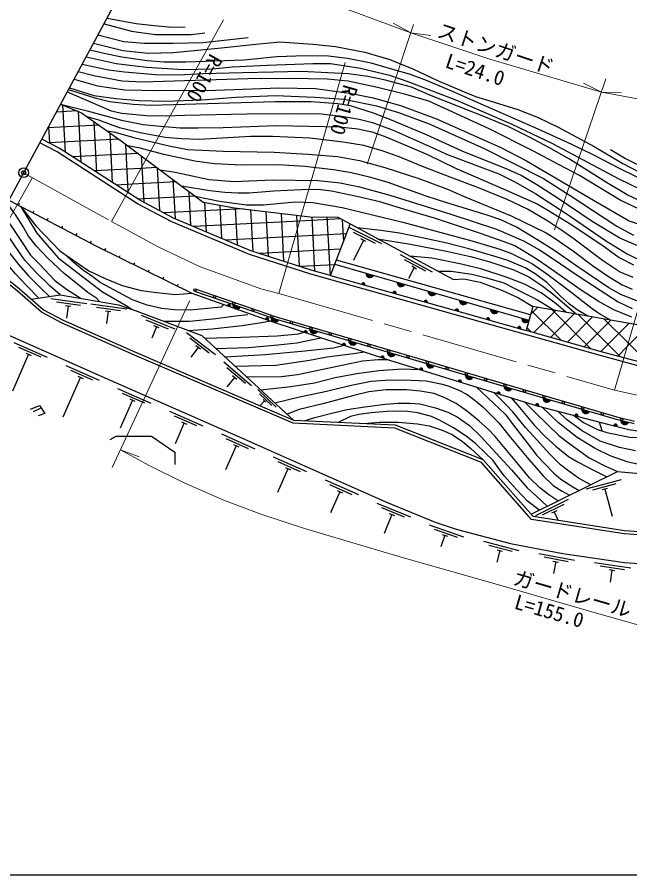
# Model space of a CAD drawing. Units: millimetres at full size, sheet at 1:1000; details may follow other scales. Extents: x 40000 to 680000, y 20000 to 380000.
# Drawn here: x 78174 to 153836, y 205000 to 310844 of the extents above; entities that cross this region are included whole.
import ezdxf
from ezdxf.enums import TextEntityAlignment as Align

# ---------------------------------------------------------------- set-up
doc = ezdxf.new("R2010")
doc.units = ezdxf.units.MM
doc.header["$LTSCALE"] = 1000
doc.header["$PDMODE"] = 32
doc.header["$PDSIZE"] = 500
doc.linetypes.add('CHAIN', pattern=[18.5, 12, -1.5, 3.5, -1.5])
for name, color, linetype, lineweight in [('M-BGD', 7, 'Continuous', 25), ('M-BMK', 2, 'CHAIN', 13), ('M-BMK-OTRS', 5, 'Continuous', 25), ('M-BMK-SRVR', 3, 'Continuous', 25), ('M-STR-HTXT', 7, 'Continuous', 13), ('M-TTL-BAND', 7, 'Continuous', 25)]:
    doc.layers.add(name, color=color, linetype=linetype, lineweight=lineweight)
doc.layers.add('M-OTRS', color=6, linetype='Continuous')
doc.styles.add('ＭＳ ゴシック', font='')
doc.styles.get('ＭＳ ゴシック').set_extended_font_data('MS Gothic')

msp = doc.modelspace()

# ---------------------------------------------------------------- hatches: boundary and pattern name
at = {"layer": 'M-BGD'}
for points in [[(122197, 278970), (121245, 279244, 0.82183)], [(121109, 277775), (120722, 277884, -0.4608), (120979, 278056, -0.4608)], [(126040, 277862), (125088, 278137, 0.82183)], [(124961, 276697), (124574, 276805, -0.4608), (124831, 276978, -0.4608)], [(129884, 276755), (128932, 277029, 0.82183)], [(104509, 275090), (104130, 275223, -0.4608), (104397, 275378, -0.4608)], [(105740, 275081), (104803, 275404, 0.82183)], [(128813, 275619), (128426, 275727, -0.4608), (128683, 275899, -0.4608)], [(132776, 275922), (133728, 275647, -0.82183)], [(132278, 274649), (132665, 274541, 0.4608), (132535, 274821, 0.4608)], [(136619, 274814), (137571, 274540, -0.82183)], [(109227, 273436), (108848, 273569, -0.4608), (109116, 273724, -0.4608)], [(110467, 273452), (109530, 273774, 0.82183)], [(136128, 273565), (136515, 273456, 0.4608), (136386, 273737, 0.4608)], [(140463, 273706), (141415, 273432, -0.82183)], [(113591, 271984), (113972, 271858, 0.4608), (113855, 272144, 0.4608)], [(114319, 272339), (115270, 272060, -0.82183)], [(139978, 272480), (140365, 272371, 0.4608), (140235, 272651, 0.4608)], [(118338, 270414), (118719, 270287, 0.4608), (118602, 270574, 0.4608)], [(119116, 270928), (120067, 270649, -0.82183)], [(123466, 268717), (123084, 268843, -0.4608), (123349, 269003, -0.4608)], [(124863, 269238), (123913, 269517, 0.82183)], [(128710, 268106), (129660, 267827, -0.82183)], [(128241, 267234), (127857, 267352, -0.4608), (128118, 267517, -0.4608)], [(132636, 265883), (133020, 265765, 0.4608), (132897, 266048, 0.4608)], [(133507, 266698), (134458, 266419, -0.82183)], [(138305, 265290), (139256, 265011, -0.82183)], [(137415, 264414), (137799, 264296, 0.4608), (137676, 264579, 0.4608)], [(143102, 263882), (144053, 263603, -0.82183)], [(142195, 262945), (142579, 262827, 0.4608), (142456, 263110, 0.4608)], [(147032, 261680), (147421, 261579, 0.4608), (147285, 261857, 0.4608)], [(147901, 262475), (148851, 262197, -0.82183)], [(152261, 260324), (151872, 260424, -0.4608), (152125, 260602, -0.4608)], [(153669, 260863), (152706, 261096, 0.82183)]]:
    msp.add_hatch(color=256, dxfattribs=at).paths.add_polyline_path(points)

# ---------------------------------------------------------------- linework, layer by layer
for p, q in [((83789, 300000), (84093, 294192)), ((85601, 299265), (83021, 299130)), ((85707, 299222), (86037, 292941)), ((88273, 297528), (81978, 297198)), ((87651, 297969), (87980, 291691)), ((82051, 297334), (82158, 295287)), ((89601, 296586), (89923, 290440)), ((90739, 295779), (82083, 295326)), ((91552, 295182), (91859, 289320)), ((93098, 294025), (85011, 293602)), ((93506, 293720), (93575, 292404)), ((93442, 292166), (87708, 291865)), ((95444, 292271), (93442, 292166)), ((93575, 292404), (93806, 287998)), ((95460, 292259), (95737, 286977)), ((92366, 290232), (90406, 290129)), ((97793, 290516), (92366, 290232)), ((97414, 290798), (97667, 285977)), ((91859, 289320), (91866, 289189)), ((99368, 289347), (99587, 285165)), ((100155, 288762), (93103, 288393)), ((101317, 287989), (101507, 284353)), ((78438, 287836), (78332, 287635)), ((80210, 286909), (80104, 286708)), ((106105, 287197), (96294, 286683)), ((103212, 287651), (103427, 283542)), ((105107, 287318), (105347, 282730)), ((106997, 287088), (107266, 281943)), ((108886, 286859), (109176, 281332)), ((81982, 285982), (81877, 285781)), ((110776, 286629), (111085, 280721)), ((112665, 286400), (112760, 284604)), ((118124, 285949), (113069, 285684)), ((114554, 286192), (114904, 279512)), ((116433, 286164), (116809, 278979)), ((118327, 285840), (118469, 283147)), ((83754, 285055), (83649, 284854)), ((113069, 285684), (99981, 284998)), ((116870, 278962), (119297, 285317)), ((123213, 282859), (119188, 284870)), ((85526, 284127), (85421, 283926)), ((112522, 283778), (103933, 283328)), ((118836, 284109), (112522, 283778)), ((112760, 284604), (112995, 280110)), ((122408, 282926), (119725, 284267)), ((87298, 283200), (87193, 282999)), ((120932, 283328), (119718, 280816)), ((121246, 283172), (120619, 283484)), ((89077, 282297), (88976, 282094)), ((111975, 281872), (108122, 281670)), ((118104, 282193), (111975, 281872)), ((90869, 281409), (90768, 281206)), ((92661, 280521), (92560, 280318)), ((141564, 274093), (117592, 280853)), ((129463, 279383), (125509, 281531)), ((128661, 279477), (126025, 280909)), ((94453, 279633), (94352, 279430)), ((117372, 280277), (113164, 280056)), ((117401, 280352), (141381, 273442)), ((127200, 279930), (126484, 278612)), ((127507, 279763), (126892, 280097)), ((96245, 278745), (96144, 278542)), ((98037, 277857), (97936, 277654)), ((86785, 275478), (82325, 276081)), ((86001, 275281), (83028, 275683)), ((84821, 275138), (84128, 275232)), ((91722, 274811), (87262, 275414)), ((84474, 275185), (84274, 273698)), ((90938, 274614), (87965, 275016)), ((89758, 274471), (89065, 274565)), ((89411, 274518), (89211, 273031)), ((142453, 275035), (141586, 274168)), ((145342, 270967), (141708, 274601)), ((144708, 274639), (141983, 271914)), ((146964, 274243), (144052, 271331)), ((149035, 269926), (144239, 274722)), ((152693, 268919), (147456, 274157)), ((97690, 272333), (93515, 274011)), ((96883, 272335), (94099, 273453)), ((149219, 273847), (146120, 270748)), ((151475, 273451), (148188, 270164)), ((153622, 270642), (150673, 273592)), ((95379, 272616), (94819, 271224)), ((95704, 272485), (95054, 272746)), ((141649, 272008), (141125, 272533)), ((153729, 273053), (150257, 269581)), ((155977, 272650), (153479, 270152)), ((102678, 269183), (99096, 271906)), ((101900, 269398), (99511, 271213)), ((77775, 270696), (81890, 268877)), ((78339, 270119), (81083, 268906)), ((100524, 270067), (99616, 268872)), ((100803, 269855), (100245, 270278)), ((153479, 270152), (152342, 269014)), ((156183, 268081), (153622, 270642)), ((79590, 269238), (77586, 264706)), ((79270, 269379), (79910, 269096)), ((84177, 267866), (88293, 266046)), ((107131, 265357), (103708, 268279)), ((84742, 267288), (87486, 266075)), ((106366, 265616), (104084, 267564)), ((85992, 266407), (83807, 261465)), ((85672, 266549), (86312, 266266)), ((105030, 266362), (104056, 265221)), ((105296, 266135), (104764, 266589)), ((90580, 265038), (94700, 263228)), ((110149, 262698), (107878, 264881)), ((92399, 263584), (90882, 260132)), ((91146, 264462), (93893, 263255)), ((92079, 263725), (92719, 263443)), ((109625, 262911), (108111, 264366)), ((108899, 263317), (108546, 263657)), ((80190, 262182), (81136, 262616)), ((108723, 263487), (108150, 262892)), ((96989, 262222), (101109, 260412)), ((97555, 261646), (100302, 260439)), ((98808, 260768), (97676, 258193)), ((98487, 260909), (99128, 260627)), ((150432, 259790), (150104, 260882)), ((103400, 259412), (107515, 257590)), ((103964, 258834), (106707, 257619)), ((105214, 257952), (103901, 254985)), ((104894, 258094), (105534, 257810)), ((109801, 256578), (113915, 254756)), ((111615, 255118), (110317, 252186)), ((110365, 256000), (113108, 254785)), ((111295, 255260), (111935, 254976)), ((116201, 253743), (120315, 251919)), ((116765, 253164), (119508, 251949)), ((152763, 253751), (148416, 252585)), ((152116, 253267), (149218, 252490)), ((118015, 252282), (116858, 249672)), ((117695, 252424), (118335, 252141)), ((151083, 252679), (150407, 252498)), ((150745, 252589), (151637, 249261)), ((122588, 250877), (126755, 249179)), ((146237, 251311), (142201, 249322)), ((123169, 250316), (125948, 249184)), ((145697, 250710), (143006, 249384)), ((144798, 249933), (144170, 249623)), ((124445, 249472), (123488, 247124)), ((124121, 249604), (124769, 249340)), ((144484, 249778), (145000, 248731)), ((129060, 248208), (133309, 246725)), ((129669, 247677), (132502, 246689)), ((130987, 246900), (130492, 245484)), ((130656, 247015), (131317, 246784)), ((135753, 246177), (140106, 245034)), ((136403, 245696), (139304, 244934)), ((137777, 245025), (137396, 243574)), ((137439, 245114), (138116, 244936)), ((142582, 244656), (147005, 243829)), ((143264, 244224), (146212, 243672)), ((144339, 243717), (145027, 243589)), ((144683, 243653), (144407, 242179)), ((149489, 243531), (153942, 242883)), ((150188, 243126), (153157, 242694)), ((151283, 242664), (151976, 242563)), ((151629, 242613), (151413, 241129))]:
    msp.add_line(p, q, dxfattribs=at)
for points in [[(89274, 310711), (92859, 310066), (95110, 309814), (97327, 309614), (98905, 309639)], [(88900, 310018), (92296, 309127), (95230, 308722), (99680, 308722), (101347, 308902)], [(88158, 308644), (91337, 307847), (93879, 307616), (97440, 307616), (101147, 307736), (106691, 308325)], [(87610, 307630), (91214, 306728), (94363, 306396), (97487, 306489), (103420, 307076), (107233, 307485), (110616, 307787), (114667, 307522), (117489, 307218), (121127, 306506), (124181, 305602), (127120, 304423), (130076, 303033), (133098, 301746), (134772, 301068), (136538, 300527), (139998, 299468), (142498, 298452), (144969, 297267), (149411, 294880), (152985, 292785), (156141, 291128)], [(86694, 305932), (90412, 305116), (94163, 304659), (98666, 304379), (102310, 304457), (104718, 304702), (109075, 304939), (114700, 305132), (116888, 305123), (120587, 304536), (124171, 303704), (126429, 302908), (132438, 300618), (139241, 297621), (144185, 295310), (152481, 290875), (156224, 289088)], [(156335, 290299), (152658, 292133), (149215, 293907), (146664, 295113), (142532, 297008), (139508, 298323), (134430, 300568), (131862, 301699), (128708, 303022), (126623, 303810), (124845, 304317), (121901, 305166), (118983, 305736), (116637, 306016), (113780, 306086), (110250, 305936), (106159, 305543), (99019, 305280), (96343, 305289), (94225, 305438), (91096, 305913), (89091, 306298), (87155, 306786)], [(155452, 288015), (153516, 288899), (150962, 290436), (146376, 293300), (143813, 294767), (141462, 296049), (138873, 297313), (136000, 298506), (129339, 301140), (126871, 302191), (125625, 302544), (123654, 303066), (121498, 303524), (119103, 303841), (116541, 303992), (113280, 304124), (109842, 304062), (106007, 303965), (101120, 303859), (98114, 303682), (95268, 303728), (91441, 304073), (89472, 304311), (87732, 304664), (86190, 305000)], [(154973, 287144), (152633, 288268), (147619, 291288), (145117, 292635), (141859, 294349), (136477, 297069), (129002, 300496), (126183, 301314), (122685, 302161), (119048, 302928), (116448, 303187), (111724, 303286), (106651, 303226), (93667, 302820), (91156, 302937), (87628, 303585), (85700, 304092)], [(85207, 303179), (88094, 302382), (91457, 301884), (95635, 301785), (102659, 301823), (110534, 302107), (115028, 302038), (119467, 301432), (122136, 300876), (125503, 299944), (129945, 298281), (137909, 294740), (141087, 293129), (149326, 288261), (153763, 285717), (156593, 284762)], [(156265, 281998), (152594, 283579), (149184, 285617), (144865, 288552), (142333, 290160), (140423, 291296), (138703, 292091), (136712, 292872), (133128, 294303), (128734, 296311), (124400, 298116), (122188, 299012), (119333, 299918), (117763, 300152), (114480, 300397), (110054, 300386), (94695, 299924), (92505, 300061), (89577, 300379), (87814, 300857), (85705, 301488), (84499, 301868)], [(84639, 302127), (87628, 301194), (90367, 300806), (93207, 300571), (96498, 300492), (100985, 300631), (105173, 300990), (110069, 301188), (114915, 300989), (118544, 300730), (122549, 299891), (125246, 299073), (129056, 297659), (135830, 294649), (143178, 290930), (146449, 288836), (152236, 285041), (154299, 283957)], [(84371, 301630), (87335, 300338), (89791, 299287), (91119, 298995), (94164, 298691), (96556, 298671), (98825, 298742), (106540, 298925), (112483, 298944), (115740, 298933), (118242, 298626), (120396, 298271), (122070, 297851), (124616, 296897), (129790, 294610), (131211, 293931), (137637, 291519), (139694, 290479), (142209, 289055), (145990, 286610), (150845, 283301), (153492, 281642), (154839, 280982)], [(83544, 300100), (86118, 299055), (91024, 295577), (97222, 290940), (101159, 288017), (105034, 287327), (114356, 286195), (117762, 286144), (132038, 278456)], [(83544, 300100), (86816, 299292), (91048, 298112), (93738, 297577), (95444, 297413), (98324, 297192), (100522, 297170), (103606, 297225), (110174, 297475), (114242, 297399), (117977, 297321), (120240, 297070), (121968, 296698), (123499, 296163), (126322, 294977), (128834, 293882), (132312, 292215), (138204, 289644), (142374, 287798), (143785, 286983), (146465, 285340), (150384, 282764), (152505, 281196), (154284, 280290)], [(154230, 278719), (152546, 279417), (150461, 280795), (146965, 283464), (145687, 284364), (143705, 285670), (141215, 287151), (138691, 288335), (135143, 289765), (131651, 291083), (128223, 292425), (125329, 293610), (123262, 294328), (120979, 294989), (118447, 295413), (114330, 295914), (109726, 296122), (107009, 296132), (102790, 295850), (100671, 295748), (98465, 295816), (96452, 296008), (93372, 296551), (90816, 297206), (88245, 298147), (86817, 298560)], [(230899, 296229), (213880, 298016), (208664, 298177), (206939, 298012), (204352, 297349), (188761, 292939), (183263, 291296), (182064, 290448), (181014, 289313), (180214, 288348), (179697, 287080), (176511, 277562), (165253, 269847), (157456, 272384), (153358, 273120), (141860, 275140), (141026, 272184)], [(89283, 296811), (90126, 296698), (92569, 296009), (97129, 294922), (99244, 294526), (103627, 294298), (109908, 294173), (114075, 293947), (117746, 293638), (120447, 293162), (123566, 292301), (127774, 290944), (131302, 289619), (133361, 288710), (139162, 286324), (143511, 284231), (144607, 283547), (146877, 281981), (149202, 280211), (151207, 278847), (152894, 277813), (154105, 277272)], [(155154, 267724), (150332, 269030), (133184, 273865), (114445, 279111), (106848, 281541), (97257, 285596), (93050, 287820), (83115, 294215), (80969, 295329)], [(116870, 278962), (114591, 279600), (107026, 282020), (97476, 286057), (93308, 288261), (83371, 294657), (81211, 295778)], [(154759, 275791), (152788, 276564), (151242, 277441), (147278, 280102), (144430, 282074), (142368, 283385), (139832, 284936), (137916, 285848), (136195, 286402), (131225, 287938), (128668, 288770), (123978, 290437), (121870, 291073), (119448, 291651), (117225, 291987), (113717, 292426), (110407, 292600), (105948, 292565), (102531, 292728), (100122, 293075), (96277, 293898), (93349, 294672), (91822, 294980)], [(151436, 294511), (153291, 293409), (155191, 292467)], [(95825, 291986), (97667, 291699), (101893, 290794), (104914, 290575), (109698, 290759), (115327, 290677), (118081, 290412), (120465, 289891), (124197, 288888), (131746, 286527), (137373, 284666), (140684, 283224), (142669, 282111), (144226, 281111), (147465, 278908), (150157, 277137), (152379, 275702), (154124, 274895)], [(154087, 273815), (151865, 274716), (149917, 275777), (147810, 277142), (143694, 280036), (142284, 281015), (140668, 282000), (139568, 282656), (138332, 283122), (135410, 284151), (129708, 286019), (126028, 287124), (122971, 288046), (120124, 288713), (116987, 289364), (115336, 289566), (113243, 289518), (109879, 289376), (106821, 289140), (105482, 289115), (103812, 289187), (101964, 289396), (98487, 290001)], [(77149, 288255), (87966, 282595), (99728, 276766)], [(100155, 288762), (103146, 288153), (106507, 287681), (108611, 287702), (112488, 288034), (114706, 287976), (118303, 287350), (125816, 285525), (134332, 283248), (137776, 282230), (139215, 281691), (141799, 280387), (143601, 279174), (146389, 277060), (149199, 274872), (150252, 274162), (151475, 273451)], [(88339, 275748), (88014, 276137), (86898, 276885), (85570, 277915), (83987, 279208), (81936, 281132), (80522, 282626), (79596, 283797), (78889, 285070), (78013, 286413), (77384, 287267), (76922, 287833)], [(78569, 287512), (80471, 285107), (83434, 282005), (87008, 279557), (89033, 278587), (91129, 277711), (93473, 277101), (95414, 276852), (97678, 276615), (99728, 276766)], [(78569, 287512), (80603, 284174), (81328, 283338), (83228, 281155), (88723, 276960), (91620, 275266), (92321, 274800)], [(83481, 276567), (82238, 277651), (80474, 279380), (79115, 280866), (78006, 282474), (77038, 283953), (76242, 285259), (75818, 285789)], [(76317, 286714), (77412, 285121), (78465, 283527), (79837, 281459), (80921, 280347), (82842, 278348), (84250, 277282), (86067, 276131)], [(75289, 284810), (77161, 281829), (78322, 280304), (79540, 278944), (81157, 277370), (82180, 276374)], [(148663, 273944), (147345, 274718), (146381, 275440), (145213, 276462), (143584, 278104), (142139, 279151), (140911, 279921), (138777, 280800), (137308, 281257), (133931, 282236), (131222, 282934), (128208, 283609), (125402, 284168), (123090, 284524), (120151, 284857)], [(80836, 276174), (79335, 277747), (77989, 279169), (76580, 280833), (75638, 282190), (74896, 283230), (74686, 283694)], [(122686, 283492), (126738, 282838), (131211, 281979), (134171, 281327), (136541, 280650), (139515, 279646), (141351, 278778), (142971, 277713), (144338, 276686), (147242, 274194)], [(186940, 245145), (153183, 247466), (141895, 249211), (135719, 256197), (124881, 260498), (112354, 261088), (92817, 269472), (83892, 273398), (81389, 274736), (78421, 277336), (75612, 279518), (74085, 280289), (73085, 280728)], [(103689, 275378), (103386, 275065), (102099, 274917), (99558, 274685), (97603, 274734), (95998, 274889), (94212, 275310), (92424, 275959), (88427, 278101), (87344, 278913), (86394, 279552), (85059, 280667), (84201, 281480)], [(145945, 274422), (144735, 275467), (142863, 276806), (140843, 277884), (138693, 278704), (135573, 279757), (133036, 280348), (129398, 281084), (126678, 281342)], [(186914, 244778), (153142, 247100), (141707, 248868), (135502, 255887), (124802, 260133), (112270, 260723), (92670, 269134), (83730, 273066), (81178, 274431), (78186, 277051), (75414, 279205), (73928, 279956), (72910, 280403)], [(130108, 279495), (131755, 279503), (134316, 279141), (136128, 278682), (138257, 278052), (139646, 277376), (142415, 275948), (144574, 274663)], [(116870, 278962), (133322, 274357), (141026, 272184)], [(132038, 278456), (133336, 278547), (135363, 278157), (138098, 277127), (140091, 276216), (141860, 275140)], [(100174, 277316), (110141, 273881), (128581, 268457), (144210, 263869), (152207, 261526), (154412, 260992)], [(79905, 276036), (83481, 276567), (90673, 275355), (92766, 274650), (100994, 271555), (112354, 261088)], [(99728, 276766), (109635, 273293), (124137, 268495), (142386, 262886), (151387, 260549), (153724, 259948), (156304, 259546), (159422, 259272), (163849, 259371), (167978, 260011), (170378, 260559), (173962, 261965), (177181, 263632), (181185, 266267), (185333, 269609), (187916, 271176), (190924, 272734)], [(100076, 277033), (110050, 273595), (128496, 268169), (144126, 263581), (152129, 261236), (154350, 260698)], [(69679, 274420), (70218, 274322), (72371, 273696), (89658, 266054), (105504, 259091), (113662, 255479), (123779, 250995), (129801, 248541), (132377, 247642), (139096, 245876), (145564, 244667), (153178, 243558), (179677, 241753)], [(96256, 273337), (99471, 273309), (102702, 273665), (105169, 273994), (106661, 274166)], [(99337, 272178), (102272, 272388), (105973, 272789), (108354, 273147), (109470, 273351)], [(155260, 268224), (150468, 269522), (141026, 272184)], [(101338, 271238), (105807, 271346), (110280, 271532), (112923, 271776), (113591, 271984)], [(102716, 269968), (106745, 270096), (110365, 270411), (112721, 270655), (115695, 271288)], [(103852, 268922), (108814, 269234), (113268, 269636), (117236, 270038), (118538, 270381)], [(105094, 267777), (110124, 267912), (114262, 268500), (116445, 268916), (120008, 269376), (121029, 269523)], [(106506, 266477), (110813, 266489), (112796, 266733), (115928, 267393), (118485, 267938), (120830, 268413), (122755, 268599), (123857, 268587)], [(108279, 264843), (111952, 265256), (114911, 265715), (117440, 266361), (120126, 266863), (122827, 267251), (125714, 267451), (127864, 267383)], [(110008, 263250), (113043, 264006), (115859, 264580), (119609, 265455), (121878, 265914), (124206, 266101), (126781, 266057), (128692, 265971), (130717, 265569), (131622, 265282), (132782, 264779), (133741, 264289), (134728, 263541), (135679, 262770), (137647, 260775), (138905, 259201), (141380, 256238), (143147, 254242), (144384, 253031), (145475, 252348), (146396, 251859)], [(144933, 251138), (143934, 251817), (142712, 252749), (141450, 254005), (140280, 255396), (137197, 259081), (136387, 259971), (135232, 261007), (133793, 262186), (132392, 263159), (130976, 263847), (129650, 264387), (127946, 264691), (126250, 264846), (123760, 264839), (121593, 264596), (119756, 264144), (115936, 263128), (112987, 262425), (111534, 261843)], [(134894, 265189), (138442, 261867), (139717, 260170), (141159, 258303), (142360, 256751), (144456, 254587), (145298, 253828), (146805, 252902), (147573, 252439)], [(149003, 253144), (147476, 253968), (146134, 254921), (145253, 255595), (143934, 256906), (141950, 259115), (140958, 260209), (139391, 262136), (138556, 263007), (137714, 263879), (137038, 264529)], [(139190, 263868), (139995, 262927), (142056, 260432), (143393, 259079), (144707, 257893), (146254, 256613), (147471, 255942), (149503, 254873), (150982, 254118)], [(79836, 262448), (80932, 262922), (81584, 261941), (80778, 261627)], [(113614, 261029), (114925, 261442), (117020, 261958), (118922, 262415), (121098, 262768), (123639, 263086), (125210, 263197), (126677, 263219), (127916, 263116), (129822, 262637), (131348, 262084), (132491, 261502), (134013, 260461), (135444, 259098), (139235, 254987), (141162, 252773), (142347, 251670), (143624, 250494)], [(140837, 263362), (142243, 261955), (145083, 259234), (146410, 258200), (148800, 256443), (150832, 255435), (152323, 254779)], [(155945, 255436), (153617, 255928), (151385, 256701), (149550, 257621), (147317, 258987), (145043, 260782), (142959, 262737)], [(142636, 250007), (141206, 251094), (139777, 252580), (138330, 254256), (136905, 256160), (136064, 256985), (134788, 258225), (133637, 259146), (132058, 260165), (130323, 261112), (129327, 261554), (127668, 262003), (126414, 262165), (125101, 262209), (123833, 262165), (121893, 261995), (120355, 261810), (119337, 261567), (117831, 260830)], [(154537, 257336), (152549, 257745), (150166, 258523), (147939, 259807), (146028, 261196), (144951, 262220)], [(146887, 261717), (148128, 260827), (149859, 259975), (151006, 259605), (153836, 259023), (155791, 258969), (157318, 259007), (158260, 259173), (158453, 259357)], [(120954, 260683), (122911, 260867), (125223, 260853), (127623, 260677), (129057, 260400), (130659, 259869), (131883, 259334), (133168, 258493), (134188, 257599), (135719, 256197)], [(89655, 258723), (90398, 259127), (94750, 259141), (97626, 257171), (97626, 255652)], [(141630, 249511), (152323, 254779), (156432, 254391), (166173, 251973), (174316, 249979), (191883, 248654)]]:
    msp.add_lwpolyline(points, dxfattribs=at)
for centre in [(100125, 277175), (102562, 276335), (104925, 275520), (107289, 274706), (109652, 273891), (112044, 273165), (114443, 272460), (116841, 271754), (119239, 271048), (121638, 270343), (124036, 269637), (126434, 268932), (128833, 268227), (131232, 267522), (133630, 266818), (136029, 266114), (138428, 265410), (140827, 264706), (143226, 264002), (145625, 263298), (148024, 262595), (150423, 261892), (152830, 261221)]:
    msp.add_circle(centre, 150, dxfattribs=at)
for centre, radius, start, end in [((121748, 279201), 505, 175.0956, 332.75379), ((120924, 277860), 203, 335.40056, 173.32394), ((125591, 278094), 505, 175.0956, 332.75379), ((124776, 276782), 203, 335.40056, 173.32394), ((129435, 276986), 505, 175.0956, 332.75379), ((104330, 275186), 203, 331.71847, 169.64186), ((105303, 275335), 505, 172.15435, 329.81254), ((128628, 275703), 203, 335.40056, 173.32394), ((133279, 275878), 505, 175.0956, 332.75379), ((132480, 274625), 203, 335.40056, 173.32394), ((137122, 274771), 505, 175.0956, 332.75379), ((109048, 273532), 203, 331.71847, 169.64186), ((110030, 273706), 505, 172.15435, 329.81254), ((136330, 273541), 203, 335.29007, 173.21346), ((140966, 273663), 505, 175.0956, 332.75379), ((113791, 271951), 203, 332.73145, 170.65483), ((114822, 272293), 505, 174.77883, 332.43702), ((140180, 272456), 203, 335.29007, 173.21346), ((118538, 270381), 203, 332.73145, 170.65483), ((119619, 270882), 505, 174.77883, 332.43702), ((123285, 268810), 203, 332.73145, 170.65483), ((124416, 269471), 505, 174.77883, 332.43702), ((129213, 268061), 505, 174.81255, 332.47074), ((128058, 267323), 203, 333.95313, 171.87651), ((132837, 265854), 203, 333.95313, 171.87651), ((134010, 266653), 505, 174.81255, 332.47074), ((138808, 265244), 505, 174.81255, 332.47074), ((137617, 264385), 203, 333.95313, 171.87651), ((143605, 263836), 505, 174.81255, 332.47074), ((142396, 262916), 203, 333.95313, 171.87651), ((147234, 261660), 203, 336.48515, 174.40854), ((148403, 262430), 505, 174.83914, 332.49733), ((152074, 260405), 203, 336.60597, 174.52936), ((153211, 261075), 505, 177.5467, 335.20489)]:
    msp.add_arc(centre, radius, start, end, dxfattribs=at)
at = {"layer": 'M-BMK'}
msp.add_lwpolyline([(78978, 291642), (89805, 285630), (95598, 282509), (100689, 280080), (108278, 277299), (110502, 276738), (151932, 264830), (156446, 263822)], dxfattribs=at)
at = {"layer": 'M-BMK-OTRS'}
msp.add_line((65947, 267508), (94128, 319700), dxfattribs=at)
at = {"layer": 'M-BMK-SRVR'}
msp.add_circle((78978, 291642), 600, dxfattribs=at)
at = {"layer": 'M-OTRS'}
msp.add_point((78978, 291642), dxfattribs=at)
at = {"layer": 'M-STR-HTXT'}
for p, q in [((103653, 310515), (89805, 285630)), ((121378, 292687), (127118, 309921)), ((126779, 308900), (124627, 310083)), ((126779, 308900), (129214, 308590)), ((110502, 276738), (118688, 305259)), ((144527, 284590), (150869, 303226)), ((150319, 301607), (148121, 302702)), ((150319, 301607), (152773, 301548)), ((151932, 264830), (159579, 291133)), ((80052, 291045), (66583, 267068)), ((99492, 275872), (89915, 255259)), ((90933, 257451), (93234, 256593))]:
    msp.add_line(p, q, dxfattribs=at)
for points in [[(126779, 308900), (107839, 315927), (95098, 321504)], [(150319, 301607), (154572, 300797), (158172, 300774), (161104, 300974), (163319, 301338), (165959, 302018), (167820, 302659), (170096, 303630), (171588, 304360), (173406, 305400), (175554, 306929), (176780, 307962), (179177, 309437), (181128, 310356), (185378, 311795), (190462, 313327), (194566, 314188), (199830, 315047), (204735, 315536), (210354, 315692), (217252, 315258)], [(126779, 308900), (136556, 305653), (150319, 301607)], [(155106, 235771), (149441, 237373), (137211, 240916), (125595, 244221), (113658, 247722), (108395, 249468), (103773, 251189), (98784, 253392), (94413, 255566), (90933, 257451)]]:
    msp.add_lwpolyline(points, dxfattribs=at)
at = {"layer": 'M-TTL-BAND'}
msp.add_line((40000, 205000), (579000, 205000), dxfattribs=at)

# ---------------------------------------------------------------- texts
at = {"layer": 'M-STR-HTXT', "style": 'ＭＳ ゴシック'}
for s, rotation, p in [('ストンガード', 341.628, (129709, 307927)), ('R=100', 240.906, (101545, 306727)), ('L=24.0', 341.628, (130727, 304154)), ('R=100', 253.986, (117975, 302775)), ('ガードレール', 343.841, (139140, 240357)), ('L=155.0', 343.841, (139294, 237353))]:
    msp.add_text(s, height=1833, rotation=rotation, dxfattribs=at).set_placement(p, align=Align.BOTTOM_LEFT)

doc.saveas('drawing.dxf')
